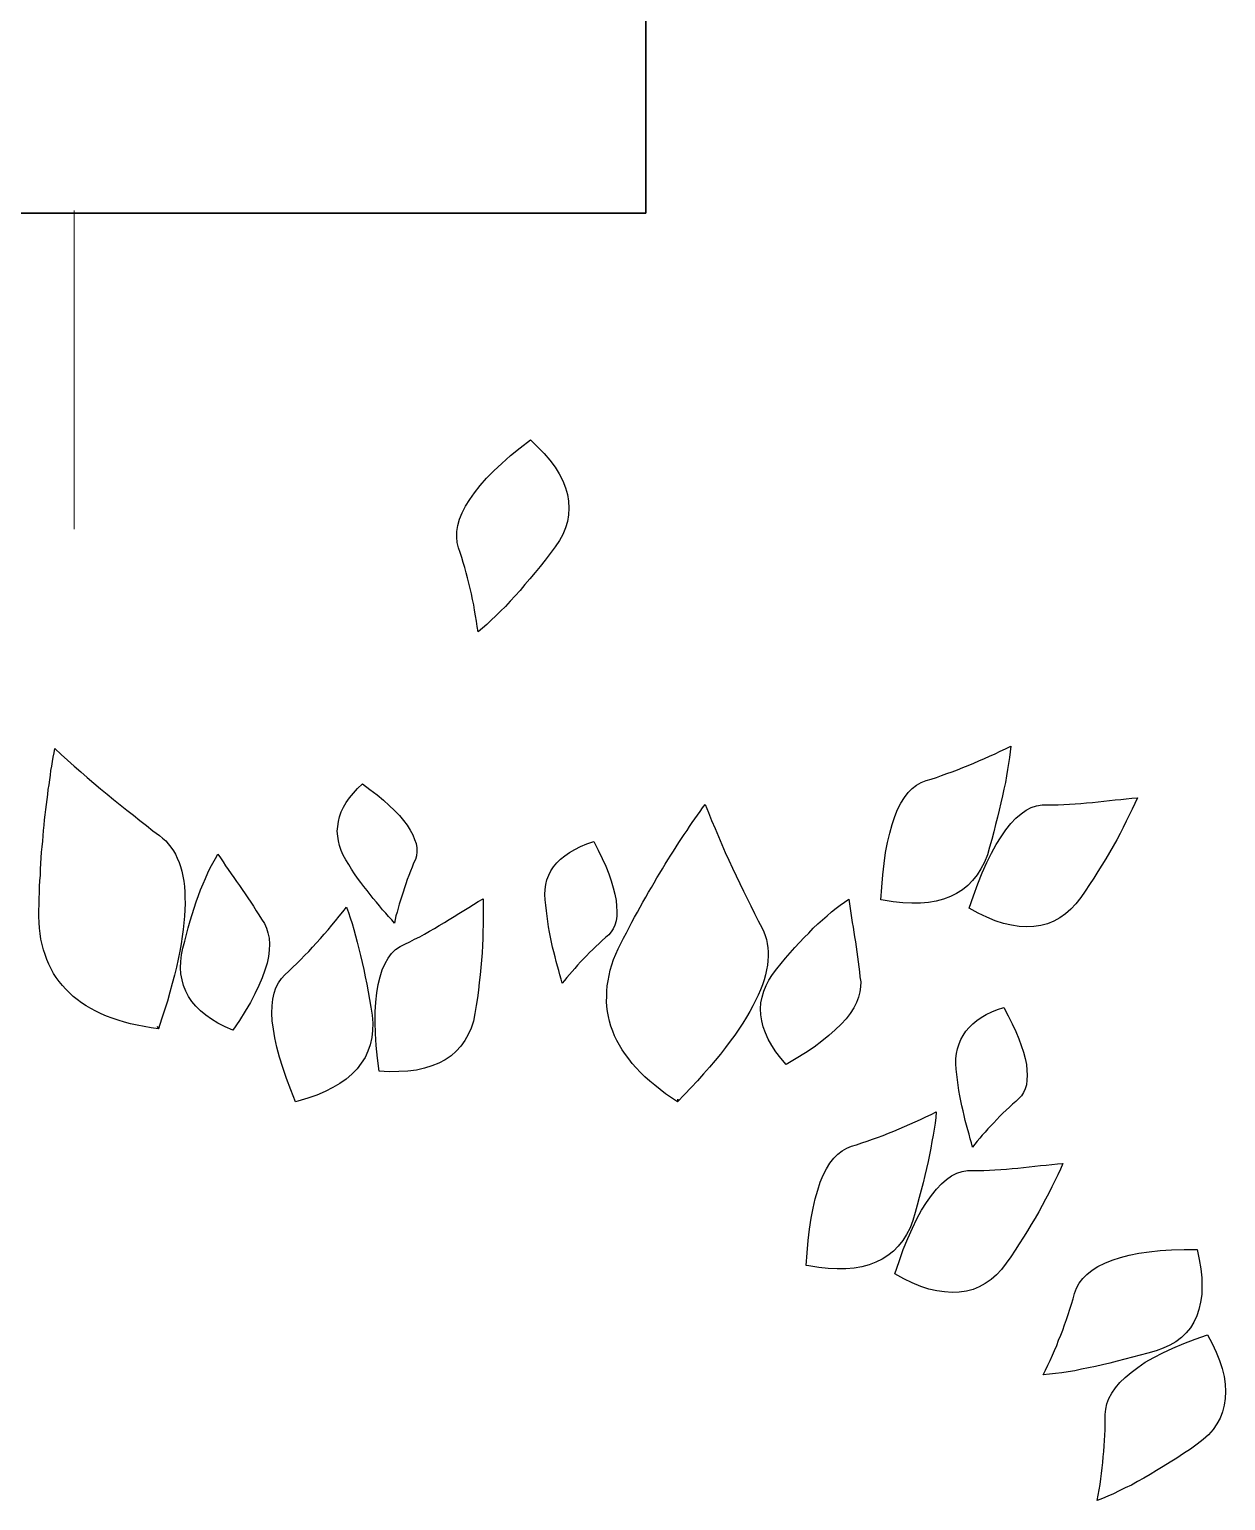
# Model space of a CAD drawing. Header units: metres. Extents: x -4.2 to 85, y -21.1 to 42.
# Drawn here: x 34.6919 to 35.0674, y 21.3852 to 21.8467 of the extents above; entities that cross this region are included whole.
import ezdxf

# ---------------------------------------------------------------- set-up
doc = ezdxf.new("R2010")
doc.units = ezdxf.units.M
doc.header["$MEASUREMENT"] = 0
doc.layers.add('Level 19-1', color=7, linetype='Continuous', lineweight=0)
doc.layers.add('XREF ÁREAS COMUNS LILAC$0$PAGINAÇÃO', color=125, linetype='Continuous')
doc.layers.add('XREF ÁREAS COMUNS LILAC$0$VEGET', color=8, linetype='Continuous')

# ---------------------------------------------------------------- blocks, each defined once
blk = doc.blocks.new('pilotis_as built')
at = {"layer": 'Level 19-1', "color": 7, "linetype": 'Continuous', "lineweight": 30}
for p in [(7.61156, -4.78559), (6.24071, -4.93559)]:
    blk.add_line(p, (7.6116, -4.93559), dxfattribs=at)
blk = doc.blocks.new('XREF ÁREAS COMUNS LILAC$0$ARV')
at = {"layer": 'XREF ÁREAS COMUNS LILAC$0$VEGET'}
for points in [[(-3.70645, 2.07127), (-3.70645, 2.07127), (-3.70645, 2.07127), (-3.70844, 2.0727), (-3.71035, 2.07397), (-3.71224, 2.07508), (-3.71411, 2.07599), (-3.71596, 2.0767), (-3.71779, 2.07724), (-3.71955, 2.07758), (-3.72129, 2.07776), (-3.72296, 2.07773), (-3.7246, 2.07754), (-3.72623, 2.07715), (-3.72773, 2.07659), (-3.72921, 2.07587), (-3.73068, 2.0749), (-3.73201, 2.0738), (-3.73333, 2.0725), (-3.73333, 2.0725), (-3.73473, 2.07102), (-3.73609, 2.06952), (-3.73739, 2.06802), (-3.73864, 2.06655), (-3.73989, 2.06504), (-3.74109, 2.06357), (-3.74227, 2.06215), (-3.74336, 2.06072), (-3.74445, 2.05928), (-3.74548, 2.05793), (-3.74641, 2.05652), (-3.74733, 2.05521), (-3.7482, 2.05389), (-3.74901, 2.05265), (-3.74971, 2.05141), (-3.75041, 2.05021), (-3.75041, 2.05021), (-3.7491, 2.05025), (-3.74778, 2.05029), (-3.74641, 2.05032), (-3.74505, 2.0503), (-3.74369, 2.05033), (-3.74234, 2.05026), (-3.74098, 2.05024), (-3.73963, 2.05017), (-3.73828, 2.05011), (-3.73693, 2.05004), (-3.73563, 2.04993), (-3.73429, 2.04981), (-3.733, 2.04966), (-3.73176, 2.04955), (-3.73053, 2.04936), (-3.72929, 2.04921), (-3.72929, 2.04921), (-3.72794, 2.04914), (-3.72662, 2.04923), (-3.72526, 2.04951), (-3.72386, 2.05004), (-3.72244, 2.05072), (-3.72104, 2.0516), (-3.7196, 2.05273), (-3.71818, 2.05401), (-3.71673, 2.05549), (-3.71525, 2.05712), (-3.71379, 2.059), (-3.71234, 2.06108), (-3.71087, 2.06331), (-3.70936, 2.06579), (-3.70792, 2.06843), (-3.70645, 2.07127)], [(-3.68616, 2.06581), (-3.68616, 2.06581), (-3.68616, 2.06581), (-3.68849, 2.06669), (-3.6907, 2.06736), (-3.69288, 2.06791), (-3.69494, 2.06825), (-3.69692, 2.06847), (-3.69879, 2.06847), (-3.70058, 2.0683), (-3.70224, 2.06802), (-3.70388, 2.06753), (-3.70535, 2.06686), (-3.70675, 2.06602), (-3.70802, 2.06502), (-3.70922, 2.06385), (-3.71029, 2.06251), (-3.71124, 2.061), (-3.71212, 2.05933), (-3.71212, 2.05933), (-3.71293, 2.05745), (-3.71368, 2.0556), (-3.71448, 2.05381), (-3.71522, 2.05202), (-3.71591, 2.05026), (-3.71665, 2.04852), (-3.71733, 2.04681), (-3.71795, 2.04515), (-3.71857, 2.04353), (-3.71913, 2.04191), (-3.71969, 2.04034), (-3.7202, 2.03875), (-3.72065, 2.03721), (-3.72104, 2.03571), (-3.72143, 2.03426), (-3.72177, 2.03281), (-3.72177, 2.03281), (-3.72054, 2.03321), (-3.71927, 2.03361), (-3.71805, 2.03397), (-3.71672, 2.03436), (-3.71546, 2.03471), (-3.71419, 2.03506), (-3.71288, 2.03535), (-3.71157, 2.03569), (-3.71026, 2.03598), (-3.70896, 2.03623), (-3.7076, 2.03651), (-3.7063, 2.03675), (-3.70495, 2.03699), (-3.70365, 2.03723), (-3.70231, 2.03742), (-3.70097, 2.0376), (-3.70097, 2.0376), (-3.69966, 2.0379), (-3.69837, 2.03839), (-3.6971, 2.03909), (-3.69595, 2.03997), (-3.69476, 2.04108), (-3.69369, 2.04237), (-3.69263, 2.04392), (-3.69166, 2.04557), (-3.69069, 2.04749), (-3.68985, 2.04957), (-3.68903, 2.05181), (-3.68833, 2.05426), (-3.68766, 2.05688), (-3.6871, 2.05966), (-3.68657, 2.06265), (-3.68616, 2.06581)], [(-3.61121, 1.9989), (-3.61121, 1.9989), (-3.60804, 1.99949), (-3.60501, 2.00011), (-3.60218, 2.00081), (-3.59953, 2.00159), (-3.59709, 2.00236), (-3.59483, 2.0032), (-3.59281, 2.00414), (-3.59094, 2.00509), (-3.58927, 2.00608), (-3.58779, 2.0071), (-3.58656, 2.00821), (-3.58552, 2.00931), (-3.58468, 2.01048), (-3.58408, 2.01169), (-3.58366, 2.01299), (-3.58351, 2.01428), (-3.58351, 2.01428), (-3.58329, 2.0156), (-3.58308, 2.01693), (-3.58285, 2.0183), (-3.58259, 2.01962), (-3.58232, 2.02099), (-3.58199, 2.02235), (-3.58167, 2.02371), (-3.58134, 2.02512), (-3.58102, 2.02648), (-3.58065, 2.02783), (-3.58033, 2.02919), (-3.57996, 2.03054), (-3.57964, 2.0319), (-3.57933, 2.03321), (-3.579, 2.03457), (-3.57869, 2.03588), (-3.57869, 2.03588), (-3.58017, 2.03547), (-3.58166, 2.035), (-3.5832, 2.0345), (-3.58475, 2.03399), (-3.58635, 2.03345), (-3.58795, 2.0329), (-3.58956, 2.0323), (-3.59123, 2.03166), (-3.5929, 2.03098), (-3.59457, 2.03029), (-3.59625, 2.0296), (-3.59794, 2.02882), (-3.59968, 2.02804), (-3.60137, 2.02726), (-3.60312, 2.02643), (-3.60482, 2.02555), (-3.60482, 2.02555), (-3.60649, 2.02461), (-3.60797, 2.02359), (-3.60926, 2.02244), (-3.61043, 2.02116), (-3.61145, 2.01981), (-3.61229, 2.01839), (-3.61295, 2.01683), (-3.61342, 2.01514), (-3.61375, 2.01343), (-3.6139, 2.01159), (-3.6139, 2.00967), (-3.61372, 2.00768), (-3.61335, 2.0056), (-3.6128, 2.00344), (-3.6121, 2.00121), (-3.61121, 1.9989)], [(-3.70239, 1.99336), (-3.70239, 1.99336), (-3.69922, 1.99395), (-3.6962, 1.99457), (-3.69336, 1.99527), (-3.69071, 1.99605), (-3.68827, 1.99682), (-3.68601, 1.99766), (-3.684, 1.99859), (-3.68213, 1.99955), (-3.68045, 2.00054), (-3.67898, 2.00156), (-3.67774, 2.00267), (-3.6767, 2.00377), (-3.67586, 2.00494), (-3.67526, 2.00615), (-3.67484, 2.00745), (-3.67469, 2.00873), (-3.67469, 2.00873), (-3.67447, 2.01006), (-3.67426, 2.01139), (-3.67403, 2.01276), (-3.67377, 2.01408), (-3.6735, 2.01545), (-3.67318, 2.01681), (-3.67285, 2.01817), (-3.67252, 2.01958), (-3.6722, 2.02094), (-3.67183, 2.02229), (-3.67151, 2.02365), (-3.67114, 2.025), (-3.67082, 2.02636), (-3.67051, 2.02767), (-3.67019, 2.02903), (-3.66987, 2.03034), (-3.66987, 2.03034), (-3.67135, 2.02993), (-3.67284, 2.02946), (-3.67438, 2.02896), (-3.67593, 2.02845), (-3.67753, 2.0279), (-3.67913, 2.02736), (-3.68074, 2.02676), (-3.68241, 2.02612), (-3.68408, 2.02544), (-3.68576, 2.02475), (-3.68743, 2.02406), (-3.68912, 2.02328), (-3.69086, 2.0225), (-3.69255, 2.02172), (-3.6943, 2.02089), (-3.69601, 2.02001), (-3.69601, 2.02001), (-3.69767, 2.01907), (-3.69915, 2.01804), (-3.70044, 2.01689), (-3.70161, 2.01562), (-3.70263, 2.01427), (-3.70347, 2.01285), (-3.70413, 2.01129), (-3.7046, 2.0096), (-3.70493, 2.00789), (-3.70508, 2.00605), (-3.70508, 2.00413), (-3.7049, 2.00213), (-3.70453, 2.00006), (-3.70398, 1.9979), (-3.70328, 1.99567), (-3.70239, 1.99336)], [(-3.63413, 2.01068), (-3.63413, 2.01068), (-3.63598, 2.01204), (-3.63774, 2.01328), (-3.63948, 2.01437), (-3.64114, 2.01535), (-3.64271, 2.01621), (-3.64426, 2.01696), (-3.64572, 2.01755), (-3.6471, 2.01808), (-3.64846, 2.0184), (-3.64973, 2.01866), (-3.65092, 2.01875), (-3.65203, 2.01878), (-3.65306, 2.01864), (-3.65402, 2.01834), (-3.65488, 2.01798), (-3.65567, 2.01745), (-3.65567, 2.01745), (-3.65644, 2.01677), (-3.65725, 2.01609), (-3.65807, 2.01542), (-3.65893, 2.01475), (-3.65975, 2.01408), (-3.66061, 2.01341), (-3.66147, 2.01279), (-3.66238, 2.01218), (-3.66323, 2.01157), (-3.66409, 2.01095), (-3.66494, 2.01038), (-3.66579, 2.00981), (-3.66663, 2.00929), (-3.66742, 2.00877), (-3.6682, 2.00829), (-3.66898, 2.00786), (-3.66898, 2.00786), (-3.66804, 2.00745), (-3.66705, 2.00699), (-3.66601, 2.00657), (-3.66498, 2.0061), (-3.66389, 2.00567), (-3.6628, 2.00519), (-3.66166, 2.00476), (-3.66053, 2.00432), (-3.65939, 2.00388), (-3.6582, 2.00344), (-3.65701, 2.00299), (-3.65576, 2.00259), (-3.65451, 2.00223), (-3.65321, 2.00187), (-3.65195, 2.00152), (-3.65064, 2.0012), (-3.65064, 2.0012), (-3.64937, 2.00095), (-3.64809, 2.00079), (-3.64683, 2.00079), (-3.64566, 2.00085), (-3.64446, 2.00106), (-3.64331, 2.00133), (-3.64223, 2.00176), (-3.64114, 2.00229), (-3.64013, 2.00293), (-3.6391, 2.00367), (-3.63815, 2.00452), (-3.63728, 2.00554), (-3.63639, 2.00666), (-3.63559, 2.00789), (-3.63482, 2.00923), (-3.63413, 2.01068)], [(-3.61222, 1.97713), (-3.61222, 1.97713), (-3.60908, 1.97692), (-3.60608, 1.97674), (-3.60327, 1.97668), (-3.60059, 1.9767), (-3.5981, 1.9768), (-3.59575, 1.97703), (-3.59358, 1.97733), (-3.59156, 1.97766), (-3.58977, 1.97812), (-3.58806, 1.97871), (-3.58659, 1.97937), (-3.58526, 1.98012), (-3.58412, 1.98094), (-3.58316, 1.98189), (-3.58238, 1.98293), (-3.58175, 1.98404), (-3.58175, 1.98404), (-3.58121, 1.98521), (-3.58061, 1.98642), (-3.58001, 1.98764), (-3.57936, 1.98884), (-3.57871, 1.99005), (-3.57805, 1.9913), (-3.57735, 1.9925), (-3.57665, 1.99375), (-3.57589, 1.99499), (-3.57519, 1.99619), (-3.57444, 1.99742), (-3.57364, 1.99861), (-3.57288, 1.99985), (-3.57209, 2.00103), (-3.57134, 2.00222), (-3.57054, 2.0034), (-3.57054, 2.0034), (-3.57189, 2.00347), (-3.5733, 2.00349), (-3.57477, 2.00348), (-3.57629, 2.00342), (-3.57786, 2.00337), (-3.57948, 2.00334), (-3.58117, 2.0032), (-3.58284, 2.00312), (-3.58458, 2.00295), (-3.58638, 2.00279), (-3.58817, 2.00263), (-3.59002, 2.00242), (-3.59186, 2.00222), (-3.59377, 2.00197), (-3.59568, 2.00172), (-3.59764, 2.00144), (-3.59764, 2.00144), (-3.59953, 2.00099), (-3.60129, 2.00037), (-3.60287, 1.99966), (-3.60438, 1.99875), (-3.60575, 1.99776), (-3.607, 1.9966), (-3.60806, 1.99531), (-3.60905, 1.99391), (-3.60991, 1.99233), (-3.61064, 1.99064), (-3.61118, 1.98881), (-3.61165, 1.98687), (-3.61199, 1.98475), (-3.6122, 1.98257), (-3.61228, 1.98021), (-3.61222, 1.97773), (-3.61222, 1.97713)], [(-3.7034, 1.97158), (-3.7034, 1.97158), (-3.70026, 1.97138), (-3.69726, 1.97119), (-3.69445, 1.97114), (-3.69177, 1.97116), (-3.68928, 1.97126), (-3.68693, 1.97148), (-3.68476, 1.97179), (-3.68274, 1.97212), (-3.68095, 1.97258), (-3.67924, 1.97316), (-3.67777, 1.97383), (-3.67644, 1.97458), (-3.6753, 1.9754), (-3.67434, 1.97635), (-3.67357, 1.97739), (-3.67293, 1.97849), (-3.67293, 1.97849), (-3.67239, 1.97967), (-3.67179, 1.98088), (-3.67119, 1.98209), (-3.67054, 1.9833), (-3.66989, 1.98451), (-3.66923, 1.98576), (-3.66853, 1.98696), (-3.66783, 1.98821), (-3.66707, 1.98945), (-3.66637, 1.99064), (-3.66562, 1.99188), (-3.66482, 1.99306), (-3.66407, 1.9943), (-3.66327, 1.99549), (-3.66252, 1.99668), (-3.66172, 1.99786), (-3.66172, 1.99786), (-3.66308, 1.99793), (-3.66448, 1.99795), (-3.66595, 1.99794), (-3.66747, 1.99788), (-3.66904, 1.99783), (-3.67066, 1.99779), (-3.67235, 1.99766), (-3.67402, 1.99758), (-3.67577, 1.99741), (-3.67756, 1.99725), (-3.67935, 1.99708), (-3.6812, 1.99688), (-3.68305, 1.99667), (-3.68495, 1.99643), (-3.68686, 1.99618), (-3.68882, 1.9959), (-3.68882, 1.9959), (-3.69071, 1.99545), (-3.69247, 1.99482), (-3.69405, 1.99412), (-3.69556, 1.99321), (-3.69693, 1.99222), (-3.69818, 1.99106), (-3.69924, 1.98977), (-3.70023, 1.98837), (-3.70109, 1.98679), (-3.70182, 1.98509), (-3.70237, 1.98327), (-3.70283, 1.98132), (-3.70317, 1.97921), (-3.70338, 1.97703), (-3.70346, 1.97467), (-3.7034, 1.97219), (-3.7034, 1.97158)], [(-3.65536, 1.95983), (-3.65536, 1.95983), (-3.65536, 1.95983), (-3.65399, 1.9583), (-3.65261, 1.95686), (-3.65124, 1.95568), (-3.64985, 1.9546), (-3.64843, 1.95371), (-3.64704, 1.95298), (-3.64562, 1.9524), (-3.64418, 1.95196), (-3.64275, 1.95173), (-3.64131, 1.9516), (-3.63989, 1.95167), (-3.63839, 1.95188), (-3.63692, 1.95225), (-3.63547, 1.95277), (-3.634, 1.95344), (-3.63251, 1.95426), (-3.63251, 1.95426), (-3.63105, 1.95518), (-3.62959, 1.95605), (-3.62813, 1.95698), (-3.62671, 1.95796), (-3.62535, 1.9589), (-3.62399, 1.95984), (-3.62272, 1.96079), (-3.62141, 1.96174), (-3.6202, 1.9627), (-3.61903, 1.96367), (-3.61791, 1.96465), (-3.6168, 1.96558), (-3.61579, 1.96657), (-3.61488, 1.96749), (-3.61397, 1.96845), (-3.61316, 1.96938), (-3.61316, 1.96938), (-3.61422, 1.9697), (-3.61533, 1.96998), (-3.61644, 1.97031), (-3.61755, 1.97064), (-3.6187, 1.97098), (-3.6198, 1.97136), (-3.62096, 1.9717), (-3.62211, 1.97204), (-3.62326, 1.97243), (-3.62446, 1.97277), (-3.62562, 1.97311), (-3.62682, 1.97346), (-3.62798, 1.9738), (-3.62919, 1.97409), (-3.63035, 1.97443), (-3.63156, 1.97473), (-3.63156, 1.97473), (-3.63276, 1.97508), (-3.634, 1.97523), (-3.63526, 1.97523), (-3.63659, 1.97509), (-3.63796, 1.97476), (-3.63935, 1.97428), (-3.64077, 1.9736), (-3.64226, 1.97278), (-3.64374, 1.97176), (-3.6453, 1.97055), (-3.64688, 1.96919), (-3.64848, 1.96769), (-3.65017, 1.966), (-3.65184, 1.9641), (-3.65358, 1.96206), (-3.65536, 1.95983)], [(-3.6675, 1.93472), (-3.66814, 1.93477), (-3.66814, 1.93477), (-3.66735, 1.93313), (-3.66659, 1.93159), (-3.66572, 1.93009), (-3.6649, 1.92865), (-3.66406, 1.9273), (-3.66316, 1.92599), (-3.66226, 1.92474), (-3.66133, 1.92358), (-3.6604, 1.92247), (-3.65941, 1.92145), (-3.65841, 1.92048), (-3.6574, 1.91956), (-3.65637, 1.91874), (-3.65534, 1.91797), (-3.65429, 1.91724), (-3.65319, 1.91661), (-3.65207, 1.91603), (-3.65094, 1.91554), (-3.6498, 1.9151), (-3.6486, 1.91471), (-3.64745, 1.91437), (-3.64623, 1.91412), (-3.64499, 1.91397), (-3.64375, 1.91382), (-3.64245, 1.91376), (-3.64119, 1.91376), (-3.63987, 1.91385), (-3.63854, 1.91393), (-3.63719, 1.91417), (-3.63584, 1.9144), (-3.63448, 1.91474), (-3.63305, 1.91511), (-3.63305, 1.91511), (-3.63167, 1.91559), (-3.63028, 1.91607), (-3.62889, 1.91656), (-3.62755, 1.91704), (-3.62616, 1.91752), (-3.62482, 1.91801), (-3.62352, 1.91856), (-3.62218, 1.91905), (-3.62089, 1.91954), (-3.6196, 1.92004), (-3.61831, 1.92054), (-3.61706, 1.92109), (-3.61582, 1.9216), (-3.61457, 1.9221), (-3.61333, 1.92261), (-3.61214, 1.92312), (-3.61095, 1.92363), (-3.6098, 1.92415), (-3.60861, 1.92466), (-3.60747, 1.92519), (-3.60637, 1.92571), (-3.60523, 1.92623), (-3.60414, 1.92671), (-3.6031, 1.92725), (-3.602, 1.92778), (-3.60097, 1.92827), (-3.59993, 1.92875), (-3.59893, 1.9293), (-3.59795, 1.92979), (-3.59696, 1.93029), (-3.59602, 1.93079), (-3.59508, 1.9313), (-3.59508, 1.9313), (-3.59693, 1.93235), (-3.59877, 1.93341), (-3.60061, 1.93451), (-3.60245, 1.93562), (-3.60424, 1.93671), (-3.60603, 1.93781), (-3.60781, 1.93896), (-3.60959, 1.9401), (-3.61132, 1.94124), (-3.61305, 1.94238), (-3.61478, 1.94352), (-3.61646, 1.9447), (-3.61814, 1.94583), (-3.61982, 1.94701), (-3.6215, 1.94814), (-3.62312, 1.94931), (-3.62312, 1.94931), (-3.62394, 1.94984), (-3.62482, 1.95034), (-3.62572, 1.95074), (-3.62667, 1.95109), (-3.62767, 1.95141), (-3.62865, 1.95161), (-3.62974, 1.95174), (-3.63083, 1.95187), (-3.63193, 1.95189), (-3.6331, 1.95183), (-3.63433, 1.95173), (-3.63556, 1.95158), (-3.63686, 1.95133), (-3.63817, 1.95104), (-3.6395, 1.95065), (-3.64088, 1.95022), (-3.64232, 1.94975), (-3.64377, 1.94917), (-3.64528, 1.94856), (-3.6468, 1.9479), (-3.64839, 1.94715), (-3.65003, 1.94636), (-3.65163, 1.94546), (-3.65335, 1.94453), (-3.65507, 1.94354), (-3.65681, 1.94246), (-3.65861, 1.94134), (-3.66047, 1.94013), (-3.66233, 1.93892), (-3.66421, 1.93756), (-3.66614, 1.93621), (-3.66814, 1.93477), (-3.6675, 1.93472)], [(-3.60788, 1.90553), (-3.60788, 1.90553), (-3.60983, 1.90691), (-3.6117, 1.90812), (-3.61348, 1.90927), (-3.61523, 1.91026), (-3.61686, 1.91113), (-3.61846, 1.91184), (-3.61997, 1.91249), (-3.6214, 1.91297), (-3.62276, 1.91329), (-3.62403, 1.91355), (-3.62522, 1.91369), (-3.62638, 1.91368), (-3.62741, 1.91354), (-3.62837, 1.91324), (-3.62923, 1.91288), (-3.63002, 1.91235), (-3.63002, 1.91235), (-3.63079, 1.91167), (-3.6316, 1.91099), (-3.63242, 1.91032), (-3.63324, 1.90965), (-3.6341, 1.90898), (-3.63496, 1.90831), (-3.63582, 1.90769), (-3.63668, 1.90708), (-3.63753, 1.90646), (-3.63844, 1.90585), (-3.63929, 1.90528), (-3.64014, 1.90471), (-3.64098, 1.90419), (-3.64177, 1.90367), (-3.64255, 1.90319), (-3.64333, 1.90276), (-3.64333, 1.90276), (-3.64239, 1.90235), (-3.6414, 1.90189), (-3.64036, 1.90147), (-3.63933, 1.901), (-3.63824, 1.90052), (-3.63715, 1.90009), (-3.63601, 1.89966), (-3.63488, 1.89917), (-3.63374, 1.89873), (-3.63255, 1.89834), (-3.63136, 1.89789), (-3.63011, 1.89749), (-3.62886, 1.89714), (-3.62756, 1.89677), (-3.6263, 1.89642), (-3.62499, 1.89611), (-3.62499, 1.89611), (-3.62369, 1.89574), (-3.62242, 1.89549), (-3.62118, 1.89539), (-3.61996, 1.89539), (-3.61879, 1.8955), (-3.61763, 1.89577), (-3.61651, 1.89614), (-3.61542, 1.89667), (-3.61436, 1.89731), (-3.61332, 1.8981), (-3.61232, 1.89899), (-3.61139, 1.90005), (-3.61045, 1.90121), (-3.60953, 1.90252), (-3.60869, 1.90395), (-3.60788, 1.90553)], [(-3.51268, 1.87642), (-3.51268, 1.87642), (-3.51268, 1.87642), (-3.51412, 1.87841), (-3.51553, 1.88021), (-3.51697, 1.88187), (-3.51846, 1.88332), (-3.51999, 1.88457), (-3.52155, 1.88567), (-3.52312, 1.88654), (-3.52471, 1.88726), (-3.5263, 1.88776), (-3.52792, 1.8881), (-3.52959, 1.88824), (-3.53119, 1.88819), (-3.53282, 1.88797), (-3.53452, 1.88751), (-3.53614, 1.8869), (-3.5378, 1.88608), (-3.5378, 1.88608), (-3.5396, 1.88511), (-3.54135, 1.88412), (-3.54306, 1.88311), (-3.54471, 1.88211), (-3.54637, 1.88107), (-3.54797, 1.88006), (-3.54955, 1.87908), (-3.55104, 1.87807), (-3.55253, 1.87705), (-3.55393, 1.87609), (-3.55526, 1.87505), (-3.55655, 1.87409), (-3.55779, 1.87311), (-3.55894, 1.8722), (-3.56, 1.87124), (-3.56105, 1.87032), (-3.56105, 1.87032), (-3.55978, 1.86994), (-3.55852, 1.86957), (-3.55722, 1.86916), (-3.55593, 1.86872), (-3.55463, 1.86831), (-3.55337, 1.86782), (-3.55208, 1.86738), (-3.55082, 1.86688), (-3.54956, 1.86639), (-3.5483, 1.8659), (-3.54711, 1.86539), (-3.54587, 1.86486), (-3.5447, 1.8643), (-3.54355, 1.86381), (-3.54245, 1.86323), (-3.54133, 1.8627), (-3.54133, 1.8627), (-3.54007, 1.86221), (-3.53878, 1.86187), (-3.5374, 1.86172), (-3.53591, 1.86178), (-3.53435, 1.86197), (-3.53274, 1.86236), (-3.53101, 1.86298), (-3.52926, 1.86375), (-3.52742, 1.86469), (-3.52551, 1.86577), (-3.52352, 1.86709), (-3.52149, 1.86861), (-3.51939, 1.87027), (-3.51717, 1.87214), (-3.51497, 1.87419), (-3.51268, 1.87642)], [(-3.6709, 1.86134), (-3.6709, 1.86134), (-3.66778, 1.86051), (-3.66478, 1.85976), (-3.66192, 1.85916), (-3.6592, 1.85872), (-3.65666, 1.85836), (-3.65427, 1.85814), (-3.65204, 1.85811), (-3.64994, 1.85817), (-3.64801, 1.85834), (-3.64623, 1.85862), (-3.64464, 1.85909), (-3.64323, 1.85963), (-3.64196, 1.86032), (-3.6409, 1.86115), (-3.63996, 1.86214), (-3.63927, 1.86323), (-3.63927, 1.86323), (-3.6385, 1.86434), (-3.63773, 1.86544), (-3.63694, 1.86659), (-3.63613, 1.86766), (-3.63529, 1.86878), (-3.63441, 1.86986), (-3.63354, 1.87095), (-3.63263, 1.87208), (-3.63175, 1.87317), (-3.63083, 1.87423), (-3.62996, 1.87531), (-3.62904, 1.87637), (-3.62816, 1.87746), (-3.62731, 1.87851), (-3.62643, 1.87959), (-3.62559, 1.88064), (-3.62559, 1.88064), (-3.6271, 1.88091), (-3.62864, 1.88113), (-3.63025, 1.88134), (-3.63186, 1.88155), (-3.63354, 1.88175), (-3.63523, 1.88195), (-3.63693, 1.88211), (-3.63871, 1.88225), (-3.64052, 1.88236), (-3.64233, 1.88246), (-3.64413, 1.88257), (-3.646, 1.88259), (-3.6479, 1.88264), (-3.64977, 1.88266), (-3.6517, 1.88267), (-3.65362, 1.88261), (-3.65362, 1.88261), (-3.65553, 1.88249), (-3.6573, 1.8822), (-3.65897, 1.88172), (-3.66057, 1.88108), (-3.66207, 1.88031), (-3.66345, 1.87938), (-3.66471, 1.87826), (-3.66587, 1.87694), (-3.6669, 1.87554), (-3.66783, 1.87395), (-3.66867, 1.87222), (-3.66937, 1.87034), (-3.66993, 1.86831), (-3.67036, 1.86612), (-3.6707, 1.86381), (-3.6709, 1.86134)], [(-3.60185, 1.84746), (-3.60185, 1.84746), (-3.60293, 1.84948), (-3.60398, 1.85137), (-3.60508, 1.8531), (-3.60616, 1.8547), (-3.6072, 1.85616), (-3.60827, 1.8575), (-3.60934, 1.85867), (-3.61035, 1.85974), (-3.61144, 1.86062), (-3.61247, 1.8614), (-3.61351, 1.862), (-3.61449, 1.8625), (-3.61548, 1.86282), (-3.61647, 1.86297), (-3.61741, 1.86301), (-3.61835, 1.86288), (-3.61835, 1.86288), (-3.61934, 1.86259), (-3.62037, 1.86234), (-3.62139, 1.86208), (-3.62246, 1.86185), (-3.62349, 1.8616), (-3.62456, 1.86137), (-3.62559, 1.86118), (-3.62668, 1.86103), (-3.62771, 1.86084), (-3.62875, 1.86065), (-3.62976, 1.86051), (-3.63078, 1.86036), (-3.63176, 1.86026), (-3.6327, 1.86012), (-3.63361, 1.86003), (-3.6345, 1.85998), (-3.6345, 1.85998), (-3.63382, 1.85921), (-3.63313, 1.85836), (-3.63238, 1.85753), (-3.63165, 1.85666), (-3.63085, 1.85581), (-3.63008, 1.85491), (-3.62924, 1.85402), (-3.6284, 1.85313), (-3.62757, 1.85225), (-3.62669, 1.85133), (-3.62581, 1.85042), (-3.62486, 1.84952), (-3.62388, 1.84865), (-3.62286, 1.84776), (-3.62188, 1.8469), (-3.62084, 1.84605), (-3.62084, 1.84605), (-3.6198, 1.84527), (-3.61871, 1.84458), (-3.61758, 1.84403), (-3.6165, 1.84358), (-3.61533, 1.84325), (-3.61417, 1.84299), (-3.61302, 1.84292), (-3.6118, 1.84292), (-3.61061, 1.84306), (-3.60936, 1.84329), (-3.60814, 1.84365), (-3.60691, 1.84419), (-3.60563, 1.84482), (-3.60437, 1.84558), (-3.6031, 1.84645), (-3.60185, 1.84746)], [(-3.68122, 1.84214), (-3.68122, 1.84214), (-3.67847, 1.8406), (-3.67585, 1.83914), (-3.67333, 1.83787), (-3.67091, 1.83674), (-3.66863, 1.83575), (-3.6664, 1.83493), (-3.66432, 1.83427), (-3.66236, 1.8337), (-3.66054, 1.83334), (-3.65875, 1.83313), (-3.65713, 1.8331), (-3.65561, 1.83319), (-3.65423, 1.83344), (-3.65295, 1.83388), (-3.6518, 1.83448), (-3.65075, 1.83521), (-3.65075, 1.83521), (-3.64976, 1.83603), (-3.64869, 1.83687), (-3.64763, 1.8377), (-3.64652, 1.83851), (-3.64541, 1.83931), (-3.64428, 1.84016), (-3.64313, 1.84094), (-3.64195, 1.84176), (-3.64074, 1.84255), (-3.63959, 1.84333), (-3.63837, 1.84412), (-3.63714, 1.84484), (-3.63593, 1.84563), (-3.6347, 1.84635), (-3.63351, 1.8471), (-3.63228, 1.84782), (-3.63228, 1.84782), (-3.63347, 1.84847), (-3.63473, 1.8491), (-3.63605, 1.84972), (-3.63745, 1.85033), (-3.63889, 1.85096), (-3.64036, 1.85163), (-3.64194, 1.85224), (-3.64349, 1.85289), (-3.64513, 1.85349), (-3.64682, 1.85412), (-3.64851, 1.85474), (-3.65026, 1.85536), (-3.65202, 1.85597), (-3.65384, 1.85657), (-3.65567, 1.85718), (-3.65756, 1.85777), (-3.65756, 1.85777), (-3.65946, 1.85818), (-3.66132, 1.85838), (-3.66304, 1.85843), (-3.6648, 1.85825), (-3.66646, 1.85796), (-3.66809, 1.85745), (-3.66961, 1.85675), (-3.6711, 1.85591), (-3.67256, 1.85486), (-3.67395, 1.85364), (-3.67523, 1.85223), (-3.67649, 1.85068), (-3.67772, 1.84892), (-3.67884, 1.84704), (-3.67993, 1.84495), (-3.68096, 1.84269), (-3.68122, 1.84214)], [(-3.66599, 1.82446), (-3.66599, 1.82446), (-3.66599, 1.82446), (-3.66542, 1.82249), (-3.66479, 1.8206), (-3.66407, 1.81894), (-3.66328, 1.81736), (-3.66239, 1.81595), (-3.66144, 1.81469), (-3.66042, 1.81355), (-3.65931, 1.81254), (-3.65812, 1.81171), (-3.65688, 1.81097), (-3.65556, 1.81042), (-3.65412, 1.80996), (-3.65264, 1.80966), (-3.65111, 1.8095), (-3.64949, 1.80947), (-3.64779, 1.80956), (-3.64779, 1.80956), (-3.64608, 1.80976), (-3.64439, 1.80992), (-3.64267, 1.81012), (-3.64097, 1.81039), (-3.63933, 1.81065), (-3.6377, 1.81091), (-3.63615, 1.81122), (-3.63455, 1.81151), (-3.63304, 1.81185), (-3.63157, 1.81223), (-3.63014, 1.81263), (-3.62874, 1.81298), (-3.62739, 1.81344), (-3.62618, 1.81387), (-3.62494, 1.81435), (-3.62381, 1.81483), (-3.62381, 1.81483), (-3.62463, 1.81558), (-3.62551, 1.81632), (-3.62636, 1.81709), (-3.62722, 1.81787), (-3.62812, 1.81868), (-3.62894, 1.81949), (-3.62984, 1.8203), (-3.63073, 1.8211), (-3.6316, 1.82195), (-3.63254, 1.82278), (-3.63343, 1.82359), (-3.63437, 1.82442), (-3.63526, 1.82522), (-3.63623, 1.82602), (-3.63712, 1.82682), (-3.63809, 1.82761), (-3.63809, 1.82761), (-3.63903, 1.82845), (-3.64008, 1.82911), (-3.64121, 1.82966), (-3.64247, 1.83011), (-3.64385, 1.8304), (-3.64531, 1.83057), (-3.64688, 1.83057), (-3.64858, 1.83048), (-3.65036, 1.8302), (-3.65228, 1.82978), (-3.6543, 1.82924), (-3.65639, 1.82858), (-3.65865, 1.82778), (-3.66097, 1.82679), (-3.66342, 1.82571), (-3.66599, 1.82446)], [(-3.66764, 1.80605), (-3.6682, 1.80638), (-3.6682, 1.80638), (-3.66819, 1.80456), (-3.66817, 1.80285), (-3.66804, 1.80112), (-3.66792, 1.79946), (-3.66775, 1.79788), (-3.6675, 1.79631), (-3.66723, 1.79479), (-3.6669, 1.79335), (-3.66654, 1.79195), (-3.66608, 1.7906), (-3.66559, 1.78929), (-3.66508, 1.78802), (-3.66451, 1.78684), (-3.66391, 1.78569), (-3.66328, 1.78459), (-3.66256, 1.78354), (-3.66181, 1.78253), (-3.661, 1.7816), (-3.66016, 1.78072), (-3.65925, 1.77984), (-3.65835, 1.77904), (-3.65736, 1.77829), (-3.65631, 1.77762), (-3.65526, 1.77695), (-3.65411, 1.77633), (-3.65298, 1.77579), (-3.65174, 1.77529), (-3.65051, 1.7748), (-3.64919, 1.77443), (-3.64787, 1.77406), (-3.6465, 1.77377), (-3.64505, 1.77349), (-3.64505, 1.77349), (-3.64359, 1.77332), (-3.64213, 1.77316), (-3.64067, 1.77299), (-3.63925, 1.77285), (-3.63779, 1.77268), (-3.63637, 1.77255), (-3.63497, 1.77248), (-3.63355, 1.77234), (-3.63217, 1.77223), (-3.63079, 1.77212), (-3.62941, 1.77201), (-3.62804, 1.77197), (-3.62671, 1.77189), (-3.62537, 1.7718), (-3.62403, 1.77172), (-3.62273, 1.77167), (-3.62144, 1.77162), (-3.62018, 1.77159), (-3.61888, 1.77154), (-3.61763, 1.77151), (-3.61641, 1.77152), (-3.61516, 1.77149), (-3.61397, 1.77146), (-3.61279, 1.77149), (-3.61158, 1.77149), (-3.61043, 1.77148), (-3.60929, 1.77147), (-3.60815, 1.77154), (-3.60705, 1.77155), (-3.60594, 1.77157), (-3.60488, 1.77162), (-3.60381, 1.77167), (-3.60381, 1.77167), (-3.60502, 1.77342), (-3.60623, 1.77517), (-3.60741, 1.77696), (-3.60859, 1.77875), (-3.60973, 1.78051), (-3.61087, 1.78228), (-3.61198, 1.78408), (-3.61309, 1.78588), (-3.61416, 1.78766), (-3.61523, 1.78943), (-3.6163, 1.79121), (-3.6173, 1.79299), (-3.61833, 1.79474), (-3.61933, 1.79653), (-3.62036, 1.79827), (-3.62132, 1.80003), (-3.62132, 1.80003), (-3.62183, 1.80087), (-3.62241, 1.8017), (-3.62304, 1.80244), (-3.62374, 1.80317), (-3.62452, 1.80389), (-3.62531, 1.8045), (-3.62623, 1.80509), (-3.62716, 1.80567), (-3.62814, 1.80617), (-3.62923, 1.80662), (-3.63038, 1.80706), (-3.63156, 1.80746), (-3.63284, 1.8078), (-3.63414, 1.8081), (-3.6355, 1.80832), (-3.63694, 1.80853), (-3.63844, 1.80872), (-3.64, 1.80884), (-3.64162, 1.80894), (-3.64328, 1.809), (-3.64503, 1.80901), (-3.64686, 1.809), (-3.64869, 1.80888), (-3.65064, 1.80878), (-3.65262, 1.80864), (-3.65465, 1.80842), (-3.65676, 1.80819), (-3.65896, 1.8079), (-3.66116, 1.80761), (-3.66345, 1.8072), (-3.66577, 1.80682), (-3.6682, 1.80638), (-3.66764, 1.80605)]]:
    blk.add_lwpolyline(points, dxfattribs=at)

msp = doc.modelspace()

# ---------------------------------------------------------------- linework, layer by layer
at = {"layer": 'XREF ÁREAS COMUNS LILAC$0$PAGINAÇÃO', "lineweight": 13}
msp.add_line((34.70598, 21.68986), (34.70598, 21.78986), dxfattribs=at)

# ---------------------------------------------------------------- block references
at = {"color": 1, "linetype": 'Continuous', "lineweight": 13}
msp.add_blockref('pilotis_as built', (27.2738, 26.72463), dxfattribs=at)
at = {"layer": 'XREF ÁREAS COMUNS LILAC$0$VEGET', "lineweight": 0, "xscale": -1.281466925158887, "yscale": 1.281466925154745, "zscale": 1.281466925154567, "rotation": 261.9634086747084}
msp.add_blockref('XREF ÁREAS COMUNS LILAC$0$ARV', (33.09755, 26.51129), dxfattribs=at)

doc.saveas('drawing.dxf')
